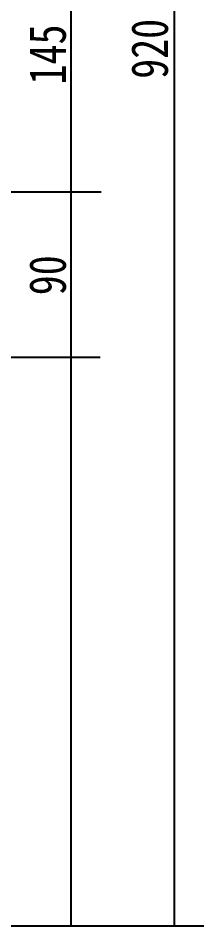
# Model space of a CAD drawing. Extents: x 1266371 to 2543862, y 307832 to 617203.
# Drawn here: x 1268331 to 1268431.9, y 308114.1 to 308608.5 of the extents above; entities that cross this region are included whole.
import ezdxf
from ezdxf.enums import TextEntityAlignment as Align

# ---------------------------------------------------------------- set-up
doc = ezdxf.new("R2010")
doc.units = 0
doc.header["$LTSCALE"] = 1000
doc.header["$MEASUREMENT"] = 0
doc.layers.get('0').update_dxf_attribs({"linetype": 'CONTINUOUS'})
doc.styles.add('-宋体', font='', dxfattribs={"width": 0.8})
doc.styles.get('-宋体').set_extended_font_data('SimSun')

msp = doc.modelspace()

# ---------------------------------------------------------------- linework, layer by layer
at = {"color": 1}
for p, q in [((1268359.64, 309034.24), (1268359.64, 308114.1)), ((1268415.72, 309034.24), (1268415.72, 308114.1)), ((1268160.29, 308513.83), (1268376.07, 308513.83)), ((1268160.29, 308423.83), (1268375.6, 308423.83)), ((1268284.74, 308114.1), (1268431.89, 308114.1))]:
    msp.add_line(p, q, dxfattribs=at)

# ---------------------------------------------------------------- texts
at = {"style": '-宋体', "width": 0.8}
for s, p in [('145', (1268347.08, 308588.74)), ('920', (1268402.55, 308591.81)), ('90', (1268347.08, 308468.47))]:
    msp.add_text(s, height=20, rotation=90, dxfattribs=at).set_placement(p, align=Align.MIDDLE)

doc.saveas('drawing.dxf')
